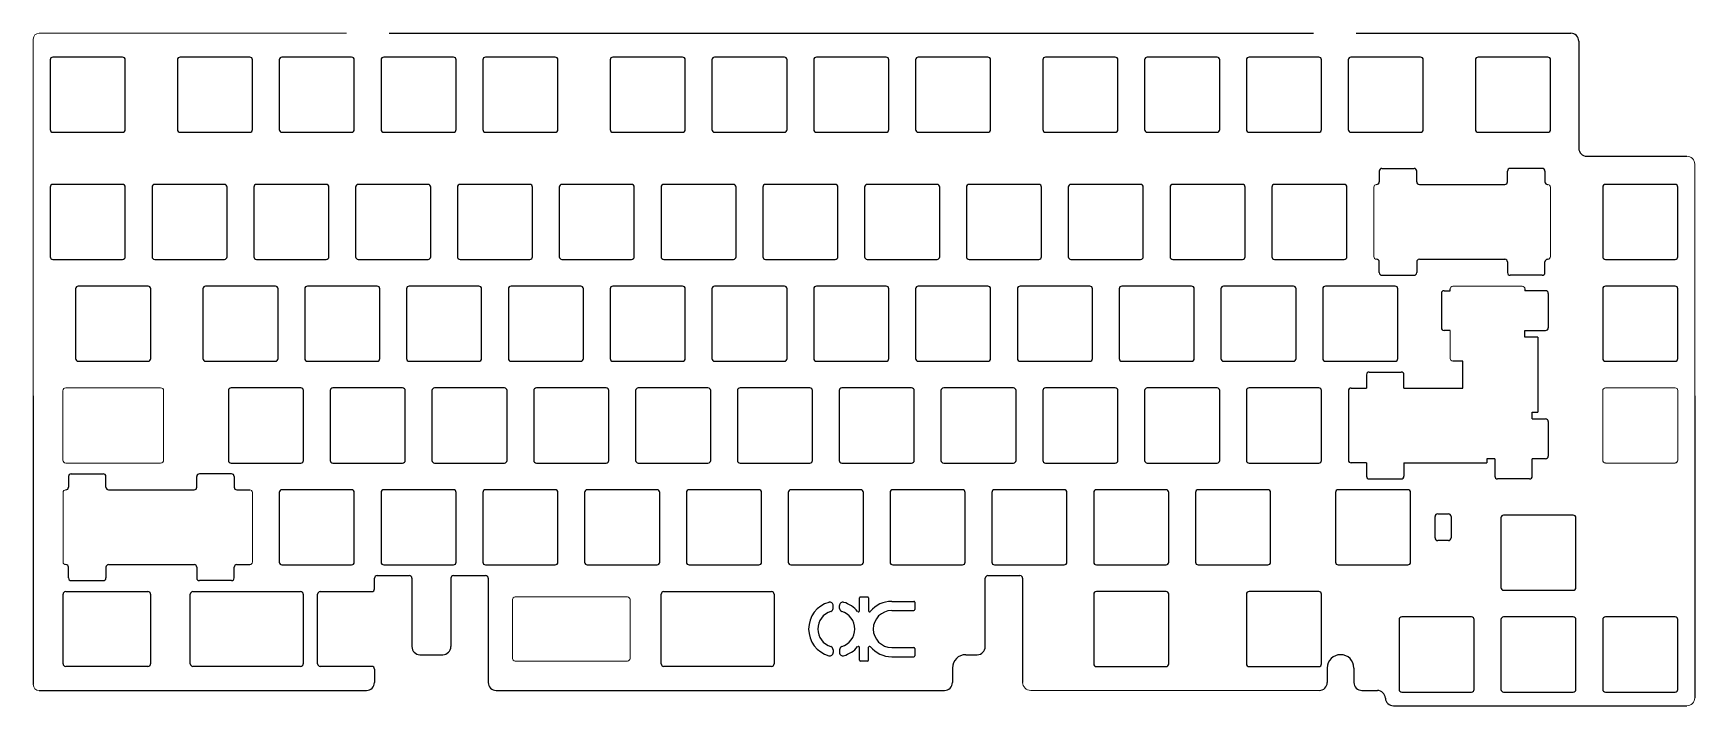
# Model space of a CAD drawing. Header units: millimetres. Extents: x 9 to 320, y 5 to 131.
import ezdxf

# ---------------------------------------------------------------- set-up
doc = ezdxf.new("R2010")
doc.units = ezdxf.units.MM
doc.layers.add('JELLY-00-00-06_PBL1', color=7, linetype='Continuous')
doc.layers.add('PAXIS', color=1, linetype='Continuous')
doc.layers.add('Visible_Pen_No__7', color=7, linetype='Continuous', lineweight=18)

msp = doc.modelspace()

# ---------------------------------------------------------------- linework, layer by layer
for p, q in [((260.21, 102.66), (260.23, 102.66)), ((267.73, 103.16), (267.73, 105.16)), ((284.73, 103.16), (284.73, 105.16)), ((292.23, 102.66), (292.26, 102.66)), ((260.23, 88.66), (260.21, 88.66)), ((260.73, 86.16), (260.73, 88.16)), ((267.73, 88.16), (267.73, 86.16)), ((284.73, 88.16), (284.73, 86.16)), ((291.73, 86.16), (291.73, 88.16)), ((292.23, 88.66), (292.26, 88.66)), ((272.85, 82.78), (273.99, 82.78)), ((273.99, 82.78), (273.99, 83.11)), ((287.99, 83.11), (288, 82.78)), ((291.85, 82.78), (288, 82.78)), ((272.85, 75.34), (272.85, 75.34)), ((273.99, 75.34), (272.85, 75.34)), ((288, 75.34), (291.85, 75.34)), ((288, 74.06), (288, 75.34)), ((291.85, 75.34), (291.85, 75.34)), ((290.38, 74.06), (288, 74.06)), ((290.38, 74.06), (290.38, 60.06)), ((258.35, 67.06), (258.35, 64.56)), ((265.35, 64.56), (265.35, 67.06)), ((254.95, 64.06), (254.95, 51.06)), ((255.45, 64.56), (258.35, 64.56)), ((265.35, 64.56), (276.38, 64.56)), ((289.35, 58.78), (289.35, 60.06)), ((289.35, 60.06), (290.38, 60.06)), ((289.35, 58.78), (291.85, 58.78)), ((291.85, 58.78), (291.85, 58.78)), ((265.35, 50.56), (265.35, 48.06)), ((282.35, 51.34), (280.85, 51.34)), ((280.85, 51.34), (280.85, 50.56)), ((282.35, 51.34), (282.35, 48.06)), ((289.35, 48.06), (289.35, 51.34)), ((291.85, 51.34), (289.35, 51.34)), ((22.46, 46.01), (22.46, 48.01)), ((39.46, 46.01), (39.46, 48.01)), ((14.94, 45.51), (14.96, 45.51)), ((46.96, 45.51), (49.37, 45.51)), ((271.16, 36.51), (271.16, 40.51)), ((271.66, 41.01), (273.66, 41.01)), ((274.16, 40.51), (274.16, 36.51)), ((273.66, 36.01), (271.66, 36.01)), ((14.96, 31.51), (14.94, 31.51)), ((46.96, 31.51), (49.37, 31.51)), ((15.46, 29.01), (15.46, 31.01)), ((22.46, 31.01), (22.46, 29.01)), ((39.46, 31.01), (39.46, 29.01)), ((46.46, 29.01), (46.46, 31.01))]:
    msp.add_line(p, q)
at = {"linetype": 'Continuous'}
for p, q in [((260.73, 105.16), (260.73, 103.16)), ((261.23, 105.66), (267.23, 105.66)), ((268.23, 102.66), (284.23, 102.66)), ((291.23, 105.66), (285.23, 105.66)), ((291.73, 105.16), (291.73, 103.16)), ((268.23, 88.66), (284.23, 88.66)), ((261.23, 85.66), (267.23, 85.66)), ((291.23, 85.66), (285.23, 85.66)), ((272.35, 82.28), (272.35, 75.84)), ((292.35, 82.28), (292.35, 75.84)), ((258.85, 67.56), (264.85, 67.56)), ((292.35, 58.28), (292.35, 51.84)), ((258.35, 50.56), (258.35, 48.06)), ((265.35, 50.56), (280.85, 50.56)), ((15.46, 48.01), (15.46, 46.01)), ((15.96, 48.51), (21.96, 48.51)), ((45.96, 48.51), (39.96, 48.51)), ((46.46, 48.01), (46.46, 46.01)), ((258.85, 47.56), (264.85, 47.56)), ((288.85, 47.56), (282.85, 47.56)), ((22.96, 45.51), (38.96, 45.51)), ((22.96, 31.51), (38.96, 31.51)), ((15.96, 28.51), (21.96, 28.51)), ((45.96, 28.51), (39.96, 28.51))]:
    msp.add_line(p, q, dxfattribs=at)
at = {"color": 7, "true_color": 0xffffff}
for p, q in [((72.71, 26.96), (72.71, 28.96)), ((73.21, 29.46), (79.21, 29.46)), ((94, 28.96), (94, 9.46)), ((14.43, 12.96), (14.43, 25.96)), ((38.25, 12.96), (38.25, 25.96)), ((62.06, 12.96), (62.06, 25.96)), ((126.36, 12.96), (126.36, 25.96)), ((163.45, 22.87), (163.45, 25.27)), ((163.63, 25.46), (164.99, 25.46)), ((165.18, 25.27), (165.18, 22.87)), ((158.52, 23.33), (158.52, 23.87)), ((159.74, 23.33), (159.74, 23.87)), ((169.49, 24.64), (173.63, 24.64)), ((169.49, 22.91), (173.63, 22.91)), ((173.81, 24.46), (173.81, 23.09)), ((158.52, 15.58), (158.52, 15.05)), ((159.74, 15.58), (159.74, 15.05)), ((163.45, 13.64), (163.45, 16.04)), ((165.18, 13.64), (165.18, 16.04)), ((169.49, 16), (173.63, 16)), ((173.81, 15.82), (173.81, 14.46)), ((164.99, 13.46), (163.63, 13.46)), ((169.49, 14.28), (173.63, 14.28)), ((72.71, 11.96), (72.71, 9.46))]:
    msp.add_line(p, q, dxfattribs=at)
at = {"color": 7, "linetype": 'Continuous', "true_color": 0xffffff}
for p, q in [((79.71, 28.96), (79.71, 16.16)), ((87, 28.96), (87, 16.16)), ((87.5, 29.46), (93.5, 29.46)), ((187, 16.16), (187, 28.96)), ((187.5, 29.46), (193.5, 29.46)), ((194, 28.96), (194, 9.46))]:
    msp.add_line(p, q, dxfattribs=at)
for points in [[(12.53, 112.44), (25.58, 112.44, 0.414214), (26.08, 112.94), (26.08, 125.99, 0.414214), (25.58, 126.49), (12.53, 126.49, 0.414214), (12.03, 125.99), (12.03, 112.94, 0.414214)], [(36.34, 112.44), (49.39, 112.44, 0.414214), (49.89, 112.94), (49.89, 125.99, 0.414214), (49.39, 126.49), (36.34, 126.49, 0.414214), (35.84, 125.99), (35.84, 112.94, 0.414214)], [(55.39, 112.44), (68.44, 112.44, 0.414214), (68.94, 112.94), (68.94, 125.99, 0.414214), (68.44, 126.49), (55.39, 126.49, 0.414214), (54.89, 125.99), (54.89, 112.94, 0.414214)], [(74.44, 112.44), (87.49, 112.44, 0.414214), (87.99, 112.94), (87.99, 125.99, 0.414214), (87.49, 126.49), (74.44, 126.49, 0.414214), (73.94, 125.99), (73.94, 112.94, 0.414214)], [(93.49, 112.44), (106.54, 112.44, 0.414214), (107.04, 112.94), (107.04, 125.99, 0.414214), (106.54, 126.49), (93.49, 126.49, 0.414214), (92.99, 125.99), (92.99, 112.94, 0.414214)], [(117.31, 112.44), (130.36, 112.44, 0.414214), (130.86, 112.94), (130.86, 125.99, 0.414214), (130.36, 126.49), (117.31, 126.49, 0.414214), (116.81, 125.99), (116.81, 112.94, 0.414214)], [(136.36, 112.44), (149.41, 112.44, 0.414214), (149.91, 112.94), (149.91, 125.99, 0.414214), (149.41, 126.49), (136.36, 126.49, 0.414214), (135.86, 125.99), (135.86, 112.94, 0.414214)], [(155.41, 112.44), (168.46, 112.44, 0.414214), (168.96, 112.94), (168.96, 125.99, 0.414214), (168.46, 126.49), (155.41, 126.49, 0.414214), (154.91, 125.99), (154.91, 112.94, 0.414214)], [(174.46, 112.44), (187.51, 112.44, 0.414214), (188.01, 112.94), (188.01, 125.99, 0.414214), (187.51, 126.49), (174.46, 126.49, 0.414214), (173.96, 125.99), (173.96, 112.94, 0.414214)], [(198.27, 112.44), (211.32, 112.44, 0.414214), (211.82, 112.94), (211.82, 125.99, 0.414214), (211.32, 126.49), (198.27, 126.49, 0.414214), (197.77, 125.99), (197.77, 112.94, 0.414214)], [(217.32, 112.44), (230.37, 112.44, 0.414214), (230.87, 112.94), (230.87, 125.99, 0.414214), (230.37, 126.49), (217.32, 126.49, 0.414214), (216.82, 125.99), (216.82, 112.94, 0.414214)], [(236.37, 112.44), (249.42, 112.44, 0.414214), (249.92, 112.94), (249.92, 125.99, 0.414214), (249.42, 126.49), (236.37, 126.49, 0.414214), (235.87, 125.99), (235.87, 112.94, 0.414214)], [(255.42, 112.44), (268.47, 112.44, 0.414214), (268.97, 112.94), (268.97, 125.99, 0.414214), (268.47, 126.49), (255.42, 126.49, 0.414214), (254.92, 125.99), (254.92, 112.94, 0.414214)], [(279.23, 112.44), (292.28, 112.44, 0.414214), (292.78, 112.94), (292.78, 125.99, 0.414214), (292.28, 126.49), (279.23, 126.49, 0.414214), (278.73, 125.99), (278.73, 112.94, 0.414214)], [(12.53, 88.63), (25.58, 88.63, 0.414214), (26.08, 89.13), (26.08, 102.18, 0.414214), (25.58, 102.68), (12.53, 102.68, 0.414214), (12.03, 102.18), (12.03, 89.13, 0.414214)], [(31.58, 88.63), (44.63, 88.63, 0.414214), (45.13, 89.13), (45.13, 102.18, 0.414214), (44.63, 102.68), (31.58, 102.68, 0.414214), (31.08, 102.18), (31.08, 89.13, 0.414214)], [(50.63, 88.63), (63.68, 88.63, 0.414214), (64.18, 89.13), (64.18, 102.18, 0.414214), (63.68, 102.68), (50.63, 102.68, 0.414214), (50.13, 102.18), (50.13, 89.13, 0.414214)], [(69.68, 88.63), (82.73, 88.63, 0.414214), (83.23, 89.13), (83.23, 102.18, 0.414214), (82.73, 102.68), (69.68, 102.68, 0.414214), (69.18, 102.18), (69.18, 89.13, 0.414214)], [(88.73, 88.63), (101.78, 88.63, 0.414214), (102.28, 89.13), (102.28, 102.18, 0.414214), (101.78, 102.68), (88.73, 102.68, 0.414214), (88.23, 102.18), (88.23, 89.13, 0.414214)], [(107.78, 88.63), (120.83, 88.63, 0.414214), (121.33, 89.13), (121.33, 102.18, 0.414214), (120.83, 102.68), (107.78, 102.68, 0.414214), (107.28, 102.18), (107.28, 89.13, 0.414214)], [(126.83, 88.63), (139.88, 88.63, 0.414214), (140.38, 89.13), (140.38, 102.18, 0.414214), (139.88, 102.68), (126.83, 102.68, 0.414214), (126.33, 102.18), (126.33, 89.13, 0.414214)], [(145.88, 88.63), (158.93, 88.63, 0.414214), (159.43, 89.13), (159.43, 102.18, 0.414214), (158.93, 102.68), (145.88, 102.68, 0.414214), (145.38, 102.18), (145.38, 89.13, 0.414214)], [(164.93, 88.63), (177.98, 88.63, 0.414214), (178.48, 89.13), (178.48, 102.18, 0.414214), (177.98, 102.68), (164.93, 102.68, 0.414214), (164.43, 102.18), (164.43, 89.13, 0.414214)], [(183.98, 88.63), (197.03, 88.63, 0.414214), (197.53, 89.13), (197.53, 102.18, 0.414214), (197.03, 102.68), (183.98, 102.68, 0.414214), (183.48, 102.18), (183.48, 89.13, 0.414214)], [(203.03, 88.63), (216.08, 88.63, 0.414214), (216.58, 89.13), (216.58, 102.18, 0.414214), (216.08, 102.68), (203.03, 102.68, 0.414214), (202.53, 102.18), (202.53, 89.13, 0.414214)], [(222.08, 88.63), (235.13, 88.63, 0.414214), (235.63, 89.13), (235.63, 102.18, 0.414214), (235.13, 102.68), (222.08, 102.68, 0.414214), (221.58, 102.18), (221.58, 89.13, 0.414214)], [(241.13, 88.63), (254.18, 88.63, 0.414214), (254.68, 89.13), (254.68, 102.18, 0.414214), (254.18, 102.68), (241.13, 102.68, 0.414214), (240.63, 102.18), (240.63, 89.13, 0.414214)], [(303.04, 88.63), (316.09, 88.63, 0.414214), (316.59, 89.13), (316.59, 102.18, 0.414214), (316.09, 102.68), (303.04, 102.68, 0.414214), (302.54, 102.18), (302.54, 89.13, 0.414214)], [(17.29, 69.58), (30.34, 69.58, 0.414214), (30.84, 70.08), (30.84, 83.13, 0.414214), (30.34, 83.63), (17.29, 83.63, 0.414214), (16.79, 83.13), (16.79, 70.08, 0.414214)], [(41.11, 69.58), (54.16, 69.58, 0.414214), (54.66, 70.08), (54.66, 83.13, 0.414214), (54.16, 83.63), (41.11, 83.63, 0.414214), (40.61, 83.13), (40.61, 70.08, 0.414214)], [(60.16, 69.58), (73.21, 69.58, 0.414214), (73.71, 70.08), (73.71, 83.13, 0.414214), (73.21, 83.63), (60.16, 83.63, 0.414214), (59.66, 83.13), (59.66, 70.08, 0.414214)], [(79.21, 69.58), (92.26, 69.58, 0.414214), (92.76, 70.08), (92.76, 83.13, 0.414214), (92.26, 83.63), (79.21, 83.63, 0.414214), (78.71, 83.13), (78.71, 70.08, 0.414214)], [(98.26, 69.58), (111.31, 69.58, 0.414214), (111.81, 70.08), (111.81, 83.13, 0.414214), (111.31, 83.63), (98.26, 83.63, 0.414214), (97.76, 83.13), (97.76, 70.08, 0.414214)], [(117.31, 69.58), (130.36, 69.58, 0.414214), (130.86, 70.08), (130.86, 83.13, 0.414214), (130.36, 83.63), (117.31, 83.63, 0.414214), (116.81, 83.13), (116.81, 70.08, 0.414214)], [(136.36, 69.58), (149.41, 69.58, 0.414214), (149.91, 70.08), (149.91, 83.13, 0.414214), (149.41, 83.63), (136.36, 83.63, 0.414214), (135.86, 83.13), (135.86, 70.08, 0.414214)], [(155.41, 69.58), (168.46, 69.58, 0.414214), (168.96, 70.08), (168.96, 83.13, 0.414214), (168.46, 83.63), (155.41, 83.63, 0.414214), (154.91, 83.13), (154.91, 70.08, 0.414214)], [(174.46, 69.58), (187.51, 69.58, 0.414214), (188.01, 70.08), (188.01, 83.13, 0.414214), (187.51, 83.63), (174.46, 83.63, 0.414214), (173.96, 83.13), (173.96, 70.08, 0.414214)], [(193.51, 69.58), (206.56, 69.58, 0.414214), (207.06, 70.08), (207.06, 83.13, 0.414214), (206.56, 83.63), (193.51, 83.63, 0.414214), (193.01, 83.13), (193.01, 70.08, 0.414214)], [(212.56, 69.58), (225.61, 69.58, 0.414214), (226.11, 70.08), (226.11, 83.13, 0.414214), (225.61, 83.63), (212.56, 83.63, 0.414214), (212.06, 83.13), (212.06, 70.08, 0.414214)], [(231.61, 69.58), (244.66, 69.58, 0.414214), (245.16, 70.08), (245.16, 83.13, 0.414214), (244.66, 83.63), (231.61, 83.63, 0.414214), (231.11, 83.13), (231.11, 70.08, 0.414214)], [(250.66, 69.58), (263.71, 69.58, 0.414214), (264.21, 70.08), (264.21, 83.13, 0.414214), (263.71, 83.63), (250.66, 83.63, 0.414214), (250.16, 83.13), (250.16, 70.08, 0.414214)], [(303.04, 69.58), (316.09, 69.58, 0.414214), (316.59, 70.08), (316.59, 83.13, 0.414214), (316.09, 83.63), (303.04, 83.63, 0.414214), (302.54, 83.13), (302.54, 70.08, 0.414214)], [(45.87, 50.53), (58.92, 50.53, 0.414214), (59.42, 51.03), (59.42, 64.08, 0.414214), (58.92, 64.58), (45.87, 64.58, 0.414214), (45.37, 64.08), (45.37, 51.03, 0.414214)], [(64.92, 50.53), (77.97, 50.53, 0.414214), (78.47, 51.03), (78.47, 64.08, 0.414214), (77.97, 64.58), (64.92, 64.58, 0.414214), (64.42, 64.08), (64.42, 51.03, 0.414214)], [(83.97, 50.53), (97.02, 50.53, 0.414214), (97.52, 51.03), (97.52, 64.08, 0.414214), (97.02, 64.58), (83.97, 64.58, 0.414214), (83.47, 64.08), (83.47, 51.03, 0.414214)], [(103.02, 50.53), (116.07, 50.53, 0.414214), (116.57, 51.03), (116.57, 64.08, 0.414214), (116.07, 64.58), (103.02, 64.58, 0.414214), (102.52, 64.08), (102.52, 51.03, 0.414214)], [(122.07, 50.53), (135.12, 50.53, 0.414214), (135.62, 51.03), (135.62, 64.08, 0.414214), (135.12, 64.58), (122.07, 64.58, 0.414214), (121.57, 64.08), (121.57, 51.03, 0.414214)], [(141.12, 50.53), (154.17, 50.53, 0.414214), (154.67, 51.03), (154.67, 64.08, 0.414214), (154.17, 64.58), (141.12, 64.58, 0.414214), (140.62, 64.08), (140.62, 51.03, 0.414214)], [(160.17, 50.53), (173.22, 50.53, 0.414214), (173.72, 51.03), (173.72, 64.08, 0.414214), (173.22, 64.58), (160.17, 64.58, 0.414214), (159.67, 64.08), (159.67, 51.03, 0.414214)], [(179.22, 50.53), (192.27, 50.53, 0.414214), (192.77, 51.03), (192.77, 64.08, 0.414214), (192.27, 64.58), (179.22, 64.58, 0.414214), (178.72, 64.08), (178.72, 51.03, 0.414214)], [(198.27, 50.53), (211.32, 50.53, 0.414214), (211.82, 51.03), (211.82, 64.08, 0.414214), (211.32, 64.58), (198.27, 64.58, 0.414214), (197.77, 64.08), (197.77, 51.03, 0.414214)], [(217.32, 50.53), (230.37, 50.53, 0.414214), (230.87, 51.03), (230.87, 64.08, 0.414214), (230.37, 64.58), (217.32, 64.58, 0.414214), (216.82, 64.08), (216.82, 51.03, 0.414214)], [(236.37, 50.53), (249.42, 50.53, 0.414214), (249.92, 51.03), (249.92, 64.08, 0.414214), (249.42, 64.58), (236.37, 64.58, 0.414214), (235.87, 64.08), (235.87, 51.03, 0.414214)], [(55.39, 31.48), (68.44, 31.48, 0.414214), (68.94, 31.98), (68.94, 45.03, 0.414214), (68.44, 45.53), (55.39, 45.53, 0.414214), (54.89, 45.03), (54.89, 31.98, 0.414214)], [(74.44, 31.48), (87.49, 31.48, 0.414214), (87.99, 31.98), (87.99, 45.03, 0.414214), (87.49, 45.53), (74.44, 45.53, 0.414214), (73.94, 45.03), (73.94, 31.98, 0.414214)], [(93.49, 31.48), (106.54, 31.48, 0.414214), (107.04, 31.98), (107.04, 45.03, 0.414214), (106.54, 45.53), (93.49, 45.53, 0.414214), (92.99, 45.03), (92.99, 31.98, 0.414214)], [(112.54, 31.48), (125.59, 31.48, 0.414214), (126.09, 31.98), (126.09, 45.03, 0.414214), (125.59, 45.53), (112.54, 45.53, 0.414214), (112.04, 45.03), (112.04, 31.98, 0.414214)], [(131.59, 31.48), (144.64, 31.48, 0.414214), (145.14, 31.98), (145.14, 45.03, 0.414214), (144.64, 45.53), (131.59, 45.53, 0.414214), (131.09, 45.03), (131.09, 31.98, 0.414214)], [(150.64, 31.48), (163.69, 31.48, 0.414214), (164.19, 31.98), (164.19, 45.03, 0.414214), (163.69, 45.53), (150.64, 45.53, 0.414214), (150.14, 45.03), (150.14, 31.98, 0.414214)], [(169.69, 31.48), (182.74, 31.48, 0.414214), (183.24, 31.98), (183.24, 45.03, 0.414214), (182.74, 45.53), (169.69, 45.53, 0.414214), (169.19, 45.03), (169.19, 31.98, 0.414214)], [(188.74, 31.48), (201.79, 31.48, 0.414214), (202.29, 31.98), (202.29, 45.03, 0.414214), (201.79, 45.53), (188.74, 45.53, 0.414214), (188.24, 45.03), (188.24, 31.98, 0.414214)], [(207.79, 31.48), (220.84, 31.48, 0.414214), (221.34, 31.98), (221.34, 45.03, 0.414214), (220.84, 45.53), (207.79, 45.53, 0.414214), (207.29, 45.03), (207.29, 31.98, 0.414214)], [(226.84, 31.48), (239.89, 31.48, 0.414214), (240.39, 31.98), (240.39, 45.03, 0.414214), (239.89, 45.53), (226.84, 45.53, 0.414214), (226.34, 45.03), (226.34, 31.98, 0.414214)], [(253.04, 31.48), (266.09, 31.48, 0.414214), (266.59, 31.98), (266.59, 45.03, 0.414214), (266.09, 45.53), (253.04, 45.53, 0.414214), (252.54, 45.03), (252.54, 31.98, 0.414214)], [(283.99, 26.72), (297.04, 26.72, 0.414214), (297.54, 27.22), (297.54, 40.27, 0.414214), (297.04, 40.77), (283.99, 40.77, 0.414214), (283.49, 40.27), (283.49, 27.22, 0.414214)], [(207.79, 12.43), (220.84, 12.43, 0.414214), (221.34, 12.93), (221.34, 25.98, 0.414214), (220.84, 26.48), (207.79, 26.48, 0.414214), (207.29, 25.98), (207.29, 12.93, 0.414214)], [(236.37, 12.43), (249.42, 12.43, 0.414214), (249.92, 12.93), (249.92, 25.98, 0.414214), (249.42, 26.48), (236.37, 26.48, 0.414214), (235.87, 25.98), (235.87, 12.93, 0.414214)], [(264.94, 7.67), (277.99, 7.67, 0.414214), (278.49, 8.17), (278.49, 21.22, 0.414214), (277.99, 21.72), (264.94, 21.72, 0.414214), (264.44, 21.22), (264.44, 8.17, 0.414214)], [(283.99, 7.67), (297.04, 7.67, 0.414214), (297.54, 8.17), (297.54, 21.22, 0.414214), (297.04, 21.72), (283.99, 21.72, 0.414214), (283.49, 21.22), (283.49, 8.17, 0.414214)], [(303.04, 7.67), (316.09, 7.67, 0.414214), (316.59, 8.17), (316.59, 21.22, 0.414214), (316.09, 21.72), (303.04, 21.72, 0.414214), (302.54, 21.22), (302.54, 8.17, 0.414214)]]:
    msp.add_lwpolyline(points, format="xyb", close=True)
for centre, start, end in [((260.23, 103.16), 270, 0), ((267.23, 105.16), 0, 90), ((268.23, 103.16), 180, 270), ((284.23, 103.16), 270, 0), ((285.23, 105.16), 90, 180), ((292.23, 103.16), 180, 270), ((260.23, 88.16), 0, 90), ((268.23, 88.16), 90, 180), ((284.23, 88.16), 0, 90), ((292.23, 88.16), 90, 180), ((267.23, 86.16), 270, 0), ((285.23, 86.16), 180, 270), ((272.85, 75.84), 180, 270), ((291.85, 75.84), 270, 0), ((264.85, 67.06), 0, 90), ((255.45, 64.06), 90, 180), ((291.85, 58.28), 0, 90), ((255.45, 51.06), 180, 270), ((21.96, 48.01), 0, 90), ((39.96, 48.01), 90, 180), ((264.85, 48.06), 270, 0), ((282.85, 48.06), 180, 270), ((14.96, 46.01), 270, 0), ((22.96, 46.01), 180, 270), ((38.96, 46.01), 270, 0), ((46.96, 46.01), 180, 270), ((271.66, 40.51), 90, 180), ((273.66, 40.51), 0, 90), ((271.66, 36.51), 180, 270), ((273.66, 36.51), 270, 0), ((14.96, 31.01), 0, 90), ((22.96, 31.01), 90, 180), ((38.96, 31.01), 0, 90), ((46.96, 31.01), 90, 180), ((21.96, 29.01), 270, 0), ((39.96, 29.01), 180, 270)]:
    msp.add_arc(centre, 0.5, start, end)
at = {"linetype": 'Continuous'}
for centre, start, end in [((261.23, 105.16), 90, 180), ((291.23, 105.16), 360, 90), ((261.23, 86.16), 180, 270), ((291.23, 86.16), 270, 360), ((272.85, 82.28), 90, 180), ((291.85, 82.28), 0, 90), ((258.85, 67.06), 90, 180), ((291.85, 51.84), 270, 0), ((15.96, 48.01), 90, 180), ((45.96, 48.01), 360, 90), ((258.85, 48.06), 180, 270), ((288.85, 48.06), 270, 360), ((15.96, 29.01), 180, 270), ((45.96, 29.01), 270, 360)]:
    msp.add_arc(centre, 0.5, start, end, dxfattribs=at)
at = {"color": 7, "true_color": 0xffffff}
for centre, radius, start, end in [((73.21, 28.96), 0.5, 90, 180), ((79.21, 28.96), 0.5, 0, 90), ((93.5, 28.96), 0.5, 0, 90), ((72.21, 26.96), 0.5, 270, 0), ((163.63, 25.27), 0.182, 90, 180), ((164.99, 25.27), 0.182, 0, 90), ((159.13, 19.46), 5.18, 105.3776, 254.6224), ((159.13, 19.46), 3.45, 107.3821, 252.6179), ((157.92, 23.87), 0.607, 0, 105.3776), ((157.92, 23.33), 0.607, 287.3821, 0), ((160.34, 23.87), 0.607, 74.6224, 180), ((160.34, 23.33), 0.607, 180, 252.6179), ((159.13, 19.46), 3.45, 287.3821, 72.6179), ((159.13, 19.46), 5.18, 39.5445, 74.6224), ((163.27, 22.87), 0.182, 219.5445, 0), ((165.36, 22.87), 0.182, 180, 320.4555), ((169.49, 19.46), 5.18, 90, 140.4555), ((169.49, 19.46), 3.45, 90, 270), ((173.63, 24.46), 0.182, 0, 90), ((173.63, 23.09), 0.182, 270, 0), ((81.21, 16.16), 1.5, 180, 270), ((157.92, 15.58), 0.607, 0, 72.6179), ((160.34, 15.58), 0.607, 107.3821, 180), ((159.13, 19.46), 5.18, 285.3776, 320.4555), ((163.27, 16.04), 0.182, 0, 140.4555), ((165.36, 16.04), 0.182, 39.5445, 180), ((169.49, 19.46), 5.18, 219.5445, 270), ((173.63, 15.82), 0.182, 0, 90), ((72.21, 11.96), 0.5, 0, 90), ((157.92, 15.05), 0.607, 254.6224, 0), ((160.34, 15.05), 0.607, 180, 285.3776), ((163.63, 13.64), 0.182, 180, 270), ((164.99, 13.64), 0.182, 270, 0), ((173.63, 14.46), 0.182, 270, 0), ((71.21, 9.46), 1.5, 270, 0)]:
    msp.add_arc(centre, radius, start, end, dxfattribs=at)
at = {"color": 7, "linetype": 'Continuous', "true_color": 0xffffff}
for centre, start, end in [((87.5, 28.96), 90, 180), ((187.5, 28.96), 90, 180.0001), ((193.5, 28.96), 0, 90)]:
    msp.add_arc(centre, 0.5, start, end, dxfattribs=at)
at = {"layer": 'JELLY-00-00-06_PBL1', "color": 7, "linetype": 'Continuous'}
for p, q in [((276.38, 69.61), (274.49, 69.61)), ((276.38, 64.56), (276.38, 69.61)), ((258.35, 50.56), (255.45, 50.56))]:
    msp.add_line(p, q, dxfattribs=at)
at = {"layer": 'JELLY-00-00-06_PBL1', "color": 7, "linetype": 'Continuous', "true_color": 0xffffff}
for p, q in [((14.93, 26.46), (30.32, 26.46)), ((30.82, 25.96), (30.82, 12.96)), ((38.75, 26.46), (58.89, 26.46)), ((59.39, 25.96), (59.39, 12.96)), ((62.56, 26.46), (72.21, 26.46)), ((126.86, 26.46), (147, 26.46)), ((147.5, 25.96), (147.5, 12.96)), ((30.32, 12.46), (14.93, 12.46)), ((58.89, 12.46), (38.75, 12.46)), ((72.21, 12.46), (62.56, 12.46)), ((147, 12.46), (126.86, 12.46))]:
    msp.add_line(p, q, dxfattribs=at)
for centre, start, end in [((30.32, 25.96), 0, 90), ((58.89, 25.96), 0, 90), ((147, 25.96), 0, 90), ((30.32, 12.96), 270, 0), ((58.89, 12.96), 270, 0), ((147, 12.96), 270, 0)]:
    msp.add_arc(centre, 0.5, start, end, dxfattribs=at)
at = {"layer": 'PAXIS', "color": 7, "true_color": 0xffffff}
for p, q in [((75.45, 130.97), (248.43, 130.97)), ((256.43, 130.97), (296.56, 130.97)), ((298.06, 129.47), (298.06, 109.45)), ((299.56, 107.95), (318.27, 107.95)), ((8.86, 63.08), (8.86, 9.06)), ((319.77, 63.08), (319.77, 6.59)), ((81.21, 14.66), (85.5, 14.66)), ((183.36, 14.66), (185.5, 14.66)), ((180.86, 12.16), (180.86, 9.46)), ((250.99, 12.16), (250.99, 9.46)), ((255.99, 12.16), (255.99, 9.46)), ((9.96, 7.96), (71.21, 7.96)), ((95.5, 7.96), (179.36, 7.96)), ((257.49, 7.96), (260.37, 7.96)), ((263.37, 5.09), (318.27, 5.09))]:
    msp.add_line(p, q, dxfattribs=at)
for centre, radius, start, end in [((296.56, 129.47), 1.5, 0, 90), ((299.56, 109.45), 1.5, 180, 270), ((14.93, 25.96), 0.5, 90, 180), ((38.75, 25.96), 0.5, 90, 180), ((62.56, 25.96), 0.5, 90, 180), ((126.86, 25.96), 0.5, 90, 180), ((85.5, 16.16), 1.5, 270, 0), ((185.5, 16.16), 1.5, 270, 0), ((14.93, 12.96), 0.5, 180, 270), ((38.75, 12.96), 0.5, 180, 270), ((62.56, 12.96), 0.5, 180, 270), ((126.86, 12.96), 0.5, 180, 270), ((183.36, 12.16), 2.5, 90, 180), ((253.49, 12.16), 2.5, 360, 180), ((95.5, 9.46), 1.5, 180, 270), ((179.36, 9.46), 1.5, 270, 0), ((249.49, 9.46), 1.5, 270, 0), ((257.49, 9.46), 1.5, 180, 270), ((260.37, 6.46), 1.5, 2.627, 90), ((263.37, 6.59), 1.5, 182.627, 270)]:
    msp.add_arc(centre, radius, start, end, dxfattribs=at)
at = {"layer": 'PAXIS', "color": 7, "lineweight": 18, "true_color": 0xffffff}
for centre, start, end in [((318.27, 106.45), 0, 90), ((195.5, 9.46), 180, 270), ((318.27, 6.59), 270, 0)]:
    msp.add_arc(centre, 1.5, start, end, dxfattribs=at)
at = {"layer": 'Visible_Pen_No__7', "color": 7, "linetype": 'Continuous', "lineweight": 18, "true_color": 0xffffff}
for p, q in [((67.45, 130.97), (9.96, 130.97)), ((8.86, 129.87), (8.86, 63.08)), ((319.77, 63.08), (319.77, 106.45)), ((14.39, 51.06), (14.39, 64.06)), ((14.94, 64.61), (32.7, 64.61)), ((33.25, 64.06), (33.25, 51.06)), ((302.54, 51.06), (302.54, 64.06)), ((303.07, 64.58), (316.12, 64.58)), ((316.59, 64.11), (316.59, 51.06)), ((32.7, 50.51), (14.94, 50.51)), ((316.07, 50.53), (303.07, 50.53)), ((98.54, 24.96), (98.54, 13.96)), ((120.04, 25.46), (99.04, 25.46)), ((120.54, 13.96), (120.54, 24.96)), ((99.04, 13.46), (120.04, 13.46)), ((195.5, 7.96), (249.49, 7.96))]:
    msp.add_line(p, q, dxfattribs=at)
at = {"layer": 'Visible_Pen_No__7', "color": 7, "linetype": 'Continuous', "lineweight": 18}
for p, q in [((259.71, 89.16), (259.71, 102.16)), ((292.76, 102.16), (292.76, 89.16)), ((274.49, 83.61), (287.49, 83.61)), ((273.99, 70.11), (273.99, 75.34)), ((14.44, 32.01), (14.44, 45.01)), ((49.87, 45.01), (49.87, 32.01))]:
    msp.add_line(p, q, dxfattribs=at)
at = {"layer": 'Visible_Pen_No__7', "color": 7, "linetype": 'Continuous', "lineweight": 18, "true_color": 0xffffff}
for centre, radius, start, end in [((9.96, 129.87), 1.1, 90, 180), ((14.94, 64.06), 0.55, 90, 180), ((32.7, 64.06), 0.55, 0, 90), ((303.07, 64.06), 0.525, 90, 180), ((316.12, 64.11), 0.475, 0, 90), ((14.94, 51.06), 0.55, 180, 270), ((32.7, 51.06), 0.55, 270, 0), ((303.07, 51.06), 0.525, 180, 270), ((316.07, 51.06), 0.525, 270, 0), ((99.04, 24.96), 0.5, 90, 180), ((120.04, 24.96), 0.5, 0, 90), ((99.04, 13.96), 0.5, 180, 270), ((120.04, 13.96), 0.5, 270, 0), ((9.96, 9.06), 1.1, 180, 270)]:
    msp.add_arc(centre, radius, start, end, dxfattribs=at)
at = {"layer": 'Visible_Pen_No__7', "color": 7, "linetype": 'Continuous', "lineweight": 18}
for centre, start, end in [((260.21, 102.16), 90, 180), ((292.26, 102.16), 0, 90), ((260.21, 89.16), 180, 270), ((292.26, 89.16), 270, 0), ((274.49, 83.11), 90, 180), ((287.49, 83.11), 0, 90), ((274.49, 70.11), 180, 270), ((14.94, 45.01), 90, 180), ((49.37, 45.01), 0, 90), ((14.94, 32.01), 180, 270), ((49.37, 32.01), 270, 0)]:
    msp.add_arc(centre, 0.5, start, end, dxfattribs=at)

doc.saveas('drawing.dxf')
